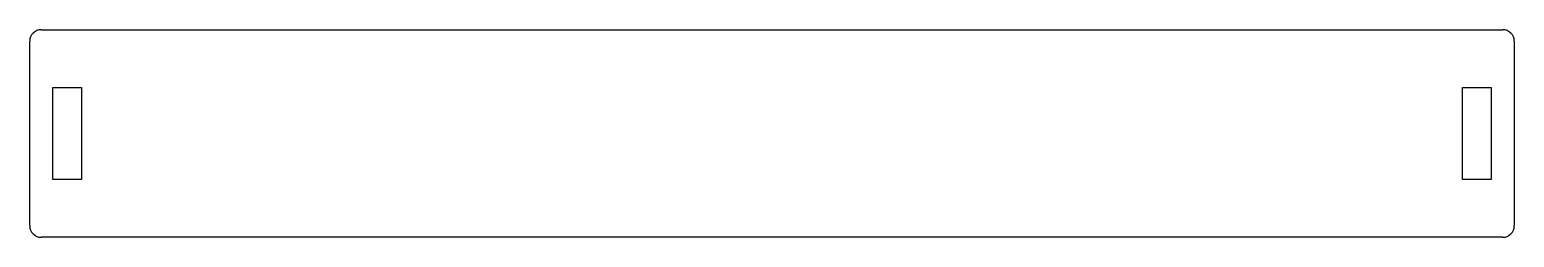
# Model space of a CAD drawing. Header units: millimetres. Extents: x -64 to 64, y -9 to 9.
import ezdxf

# ---------------------------------------------------------------- set-up
doc = ezdxf.new("R2010")
doc.units = ezdxf.units.MM

msp = doc.modelspace()

# ---------------------------------------------------------------- linework, layer by layer
at = {"color": 7, "linetype": 'Continuous', "lineweight": 25}
for p, q in [((-64.5, -8), (-64.5, 8)), ((-63.5, 9), (63.5, 9)), ((64.5, 8), (64.5, -8)), ((-62.5, 4), (-60, 4)), ((-62.5, -4), (-62.5, 4)), ((-60, 4), (-60, -4)), ((60, 4), (62.5, 4)), ((60, -4), (60, 4)), ((62.5, 4), (62.5, -4)), ((-60, -4), (-62.5, -4)), ((62.5, -4), (60, -4)), ((63.5, -9), (-63.5, -9))]:
    msp.add_line(p, q, dxfattribs=at)
for centre, start, end in [((-63.5, 8), 90, 180), ((63.5, 8), 0, 90), ((-63.5, -8), 180, 270), ((63.5, -8), 270, 0)]:
    msp.add_arc(centre, 1, start, end, dxfattribs=at)

doc.saveas('drawing.dxf')
